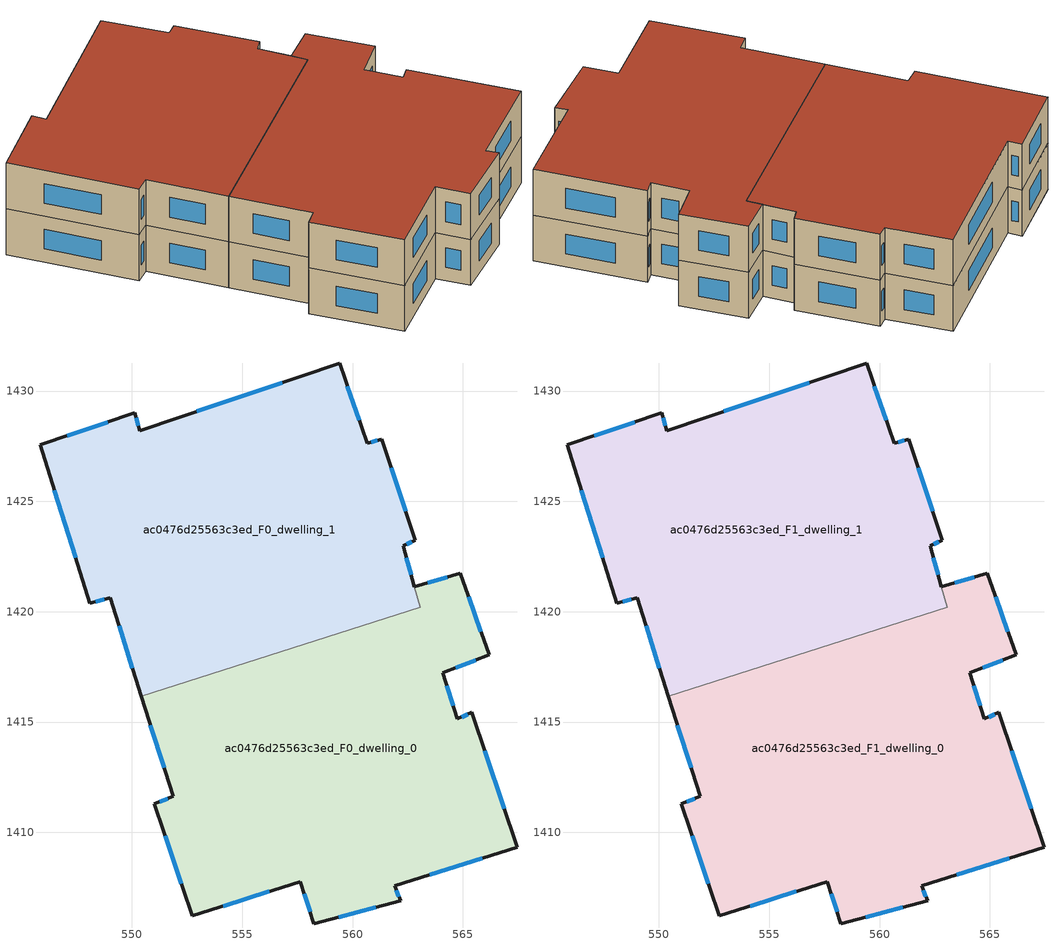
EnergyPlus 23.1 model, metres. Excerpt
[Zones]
ac0476d25563c3ed_F0_dwelling_0
 floor ground (EU_floor_Construction): 564.88,1421.73 566.18,1418.04 564.08,1417.23 564.75,1415.14 565.4,1415.44 567.45,1409.32 561.91,1407.59 562.17,1406.9 558.24,1405.87 557.63,1407.78 552.73,1406.21 551.02,1411.3 551.87,1411.63 550.43,1416.16 563.05,1420.21 562.8,1421.14 z0
 wall outside (EU_wall_Construction): 550.43,1416.16 551.87,1411.63 551.02,1411.3 552.73,1406.21 557.63,1407.78 558.24,1405.87 562.17,1406.9 561.91,1407.59 567.45,1409.32 565.4,1415.44 564.75,1415.14 564.08,1417.23 566.18,1418.04 564.88,1421.73 562.8,1421.14 z0:3
 wall to ac0476d25563c3ed_F0_dwelling_1 (EU_wall_Construction): 563.05,1420.21 550.43,1416.16 / 562.8,1421.14 563.06,1420.21 z0:3
 window (EU_Window_Construction): 564.68,1417.47 565.58,1417.81 / 564.56,1415.74 564.27,1416.64 / 565.22,1415.35 564.93,1415.23 / 566.86,1411.07 565.99,1413.69 / 563.49,1408.08 565.86,1408.83 / 562.1,1407.1 561.98,1407.39 / 559.37,1406.17 561.05,1406.61 / 557.81,1407.23 558.07,1406.42 / 554.13,1406.66 556.23,1407.33 / 551.51,1409.85 552.24,1407.67 / 551.62,1411.54 551.26,1411.4 / 550.84,1414.87 551.46,1412.93 / 564.28,1421.56 563.39,1421.31 / 565.81,1419.1 565.25,1420.68 z0.86:2.14
ac0476d25563c3ed_F0_dwelling_1
 floor ground (EU_floor_Construction): 559.41,1431.25 560.65,1427.64 561.31,1427.82 562.84,1423.25 562.29,1422.99 563.06,1420.21 550.43,1416.16 549.01,1420.63 548.1,1420.39 545.84,1427.56 550.14,1429.01 550.35,1428.2 z0
 wall outside (EU_wall_Construction): 562.8,1421.14 562.29,1422.99 562.84,1423.25 561.31,1427.82 560.66,1427.64 559.41,1431.25 550.35,1428.2 550.14,1429.01 545.84,1427.56 548.1,1420.39 549.01,1420.63 550.43,1416.16 z0:3
 window (EU_Window_Construction): 549.42,1419.35 550.02,1417.44 / 548.36,1420.46 548.75,1420.56 / 546.48,1425.51 547.45,1422.44 / 548.91,1428.6 547.07,1427.97 / 550.29,1428.43 550.2,1428.78 / 556.82,1430.38 552.94,1429.07 / 560.3,1428.67 559.77,1430.22 / 561.12,1427.77 560.84,1427.69 / 562.4,1424.55 561.75,1426.51 / 562.45,1423.06 562.68,1423.17 / 562.65,1421.67 562.43,1422.46 z0.86:2.14
ac0476d25563c3ed_F1_dwelling_0
 floor to ac0476d25563c3ed_F0_dwelling_0 (EU_floor_Construction): 564.88,1421.73 566.18,1418.04 564.08,1417.23 564.75,1415.14 565.4,1415.44 567.45,1409.32 561.91,1407.59 562.17,1406.9 558.24,1405.87 557.63,1407.78 552.73,1406.21 551.02,1411.3 551.87,1411.63 550.43,1416.16 563.05,1420.21 562.8,1421.14 z3
 wall outside (EU_wall_Construction): 550.43,1416.16 551.87,1411.63 551.02,1411.3 552.73,1406.21 557.63,1407.78 558.24,1405.87 562.17,1406.9 561.91,1407.59 567.45,1409.32 565.4,1415.44 564.75,1415.14 564.08,1417.23 566.18,1418.04 564.88,1421.73 562.8,1421.14 z3:6
 wall to ac0476d25563c3ed_F1_dwelling_1 (EU_wall_Construction): 563.05,1420.21 550.43,1416.16 / 562.8,1421.14 563.06,1420.21 z3:6
 window (EU_Window_Construction): 564.68,1417.47 565.58,1417.81 / 564.56,1415.74 564.27,1416.64 / 565.22,1415.35 564.93,1415.23 / 566.86,1411.07 565.99,1413.69 / 563.49,1408.08 565.86,1408.83 / 562.1,1407.1 561.98,1407.39 / 559.37,1406.17 561.05,1406.61 / 557.81,1407.23 558.07,1406.42 / 554.13,1406.66 556.23,1407.33 / 551.51,1409.85 552.24,1407.67 / 551.62,1411.54 551.26,1411.4 / 550.84,1414.87 551.46,1412.93 / 564.28,1421.56 563.39,1421.31 / 565.81,1419.1 565.25,1420.68 z3.86:5.14
 roof outside (EU_roof_Construction): 567.45,1409.32 565.4,1415.44 564.75,1415.14 564.08,1417.23 566.18,1418.04 564.88,1421.73 562.8,1421.14 563.06,1420.21 550.43,1416.16 551.87,1411.63 551.02,1411.3 552.73,1406.21 557.63,1407.78 558.24,1405.87 562.17,1406.9 561.91,1407.59 z6
ac0476d25563c3ed_F1_dwelling_1
 floor to ac0476d25563c3ed_F0_dwelling_1 (EU_floor_Construction): 559.41,1431.25 560.65,1427.64 561.31,1427.82 562.84,1423.25 562.29,1422.99 563.06,1420.21 550.43,1416.16 549.01,1420.63 548.1,1420.39 545.84,1427.56 550.14,1429.01 550.35,1428.2 z3
 wall outside (EU_wall_Construction): 562.8,1421.14 562.29,1422.99 562.84,1423.25 561.31,1427.82 560.66,1427.64 559.41,1431.25 550.35,1428.2 550.14,1429.01 545.84,1427.56 548.1,1420.39 549.01,1420.63 550.43,1416.16 z3:6
 window (EU_Window_Construction): 549.42,1419.35 550.02,1417.44 / 548.36,1420.46 548.75,1420.56 / 546.48,1425.51 547.45,1422.44 / 548.91,1428.6 547.07,1427.97 / 550.29,1428.43 550.2,1428.78 / 556.82,1430.38 552.94,1429.07 / 560.3,1428.67 559.77,1430.22 / 561.12,1427.77 560.84,1427.69 / 562.4,1424.55 561.75,1426.51 / 562.45,1423.06 562.68,1423.17 / 562.65,1421.67 562.43,1422.46 z3.86:5.14
 roof outside (EU_roof_Construction): 563.06,1420.21 562.29,1422.99 562.84,1423.25 561.31,1427.82 560.65,1427.64 559.41,1431.25 550.35,1428.2 550.14,1429.01 545.84,1427.56 548.1,1420.39 549.01,1420.63 550.43,1416.16 z6
[Building]
EU S2 Campaign: North Axis=0; Terrain=City; Solar Distribution=FullExterior
[Site:Location]
Helsinki-Vantaa.AP: Latitude=60.317; Longitude=24.963; Time Zone=2; Elevation=54.6
[SizingPeriod:WeatherFileDays]
AnnualSizingPeriod: Begin Month=1; Begin Day of Month=1; End Month=12; End Day of Month=31; Day of Week for Start Day=Monday; Use Weather File Daylight Saving Period=No; Use Weather File Rain and Snow Indicators=No
[MATERIAL]
EU_InternalMass_Material: Roughness=MediumRough; Thickness=0.1; Conductivity=1; Density=1800; Specific Heat=900; Thermal Absorptance=0.9; Solar Absorptance=0.7; Visible Absorptance=0.7
[MATERIAL:NOMASS] Roughness=MediumRough; Thermal Absorptance=0.9; Solar Absorptance=0.7; Visible Absorptance=0.7
Name | Thermal Resistance
EU_wall_NoMass | 1.10183
EU_roof_NoMass; EU_floor_NoMass | 1.70606
[WINDOWMATERIAL:SIMPLEGLAZINGSYSTEM]
EU_Window_SimpleGlazing: UFactor=3.11035; Solar Heat Gain Coefficient=0.8; Visible Transmittance=0.8
[CONSTRUCTION]
EU_wall_Construction: EU_wall_NoMass
EU_roof_Construction: EU_roof_NoMass
EU_floor_Construction: EU_floor_NoMass
EU_Window_Construction: EU_Window_SimpleGlazing
EU_InternalMass_Construction: EU_InternalMass_Material
[ZONE] Type=1; Multiplier=1; Ceiling Height=autocalculate; Floor Area=autocalculate; Part of Total Floor Area=Yes
Name | Volume
ac0476d25563c3ed_F0_dwelling_0; ac0476d25563c3ed_F1_dwelling_0 | 510.516
ac0476d25563c3ed_F0_dwelling_1; ac0476d25563c3ed_F1_dwelling_1 | 498.269
[INTERNALMASS] Construction=EU_InternalMass_Construction
Name | Zone or ZoneList | Surface Area
ac0476d25563c3ed_F0_dwelling_0_EU_InternalMass | ac0476d25563c3ed_F0_dwelling_0 | 170.174
ac0476d25563c3ed_F0_dwelling_1_EU_InternalMass | ac0476d25563c3ed_F0_dwelling_1 | 166.091
ac0476d25563c3ed_F1_dwelling_0_EU_InternalMass | ac0476d25563c3ed_F1_dwelling_0 | 170.174
ac0476d25563c3ed_F1_dwelling_1_EU_InternalMass | ac0476d25563c3ed_F1_dwelling_1 | 166.091
[OTHEREQUIPMENT] Fuel Type=Electricity; Design Level Calculation Method=Watts/Area; Power per Zone Floor Area=1; Fraction Latent=0; Fraction Radiant=0; Fraction Lost=0; Carbon Dioxide Generation Rate=0; EndUse Subcategory=EU_Step8_InternalGains
Name | Zone or ZoneList or Space or SpaceList | Schedule
EU_Step8_InternalGain_ac0476d25563c3ed_F0_dwelling_0_f000 | ac0476d25563c3ed_F0_dwelling_0 | EU_Step8_GainSchedule_ac0476d25563c3ed_F0_dwelling_0_f000
EU_Step8_InternalGain_ac0476d25563c3ed_F0_dwelling_1_f000 | ac0476d25563c3ed_F0_dwelling_1 | EU_Step8_GainSchedule_ac0476d25563c3ed_F0_dwelling_1_f000
EU_Step8_InternalGain_ac0476d25563c3ed_F1_dwelling_0_f000 | ac0476d25563c3ed_F1_dwelling_0 | EU_Step8_GainSchedule_ac0476d25563c3ed_F1_dwelling_0_f000
EU_Step8_InternalGain_ac0476d25563c3ed_F1_dwelling_1_f000 | ac0476d25563c3ed_F1_dwelling_1 | EU_Step8_GainSchedule_ac0476d25563c3ed_F1_dwelling_1_f000
[ZONEVENTILATION:DESIGNFLOWRATE] Schedule=EU_AlwaysOn; Design Flow Rate Calculation Method=AirChanges/Hour; Air Changes per Hour=0.756316; Ventilation Type=Natural; Fan Pressure Rise=0; Fan Total Efficiency=1; Constant Term Coefficient=1; Temperature Term Coefficient=0; Velocity Term Coefficient=0; Velocity Squared Term Coefficient=0; Minimum Indoor Temperature=-100; Maximum Indoor Temperature=100; Delta Temperature=-100; Minimum Outdoor Temperature=-100; Maximum Outdoor Temperature=100; Maximum Wind Speed=40
Name | Zone or ZoneList or Space or SpaceList
EU_ConstantAir_ac0476d25563c3ed_F0_dwelling_0 | ac0476d25563c3ed_F0_dwelling_0
EU_ConstantAir_ac0476d25563c3ed_F0_dwelling_1 | ac0476d25563c3ed_F0_dwelling_1
EU_ConstantAir_ac0476d25563c3ed_F1_dwelling_0 | ac0476d25563c3ed_F1_dwelling_0
EU_ConstantAir_ac0476d25563c3ed_F1_dwelling_1 | ac0476d25563c3ed_F1_dwelling_1
[HVACTEMPLATE:THERMOSTAT] Constant Heating Setpoint=20; Constant Cooling Setpoint=50
EU_HeatOnly_ac0476d25563c3ed_F0_dwelling_0; EU_HeatOnly_ac0476d25563c3ed_F0_dwelling_1; EU_HeatOnly_ac0476d25563c3ed_F1_dwelling_0; EU_HeatOnly_ac0476d25563c3ed_F1_dwelling_1
[HVACTEMPLATE:ZONE:IDEALLOADSAIRSYSTEM] System Availability Schedule=EU_AlwaysOn; Maximum Heating Supply Air Temperature=50; Minimum Cooling Supply Air Temperature=13; Maximum Heating Supply Air Humidity Ratio=0.0156; Minimum Cooling Supply Air Humidity Ratio=0.0077; Heating Limit=NoLimit; Cooling Limit=NoLimit; Heating Availability Schedule=EU_AlwaysOn; Cooling Availability Schedule=EU_CoolingOff; Dehumidification Control Type=ConstantSensibleHeatRatio; Cooling Sensible Heat Ratio=0.7; Dehumidification Setpoint=60; Humidification Control Type=None; Humidification Setpoint=30; Outdoor Air Method=None; Outdoor Air Flow Rate per Person=0.00944; Outdoor Air Flow Rate per Zone Floor Area=0; Outdoor Air Flow Rate per Zone=0; Demand Controlled Ventilation Type=None; Outdoor Air Economizer Type=NoEconomizer; Heat Recovery Type=None; Sensible Heat Recovery Effectiveness=0.7; Latent Heat Recovery Effectiveness=0.65
Name | Template Thermostat
ac0476d25563c3ed_F0_dwelling_0 | EU_HeatOnly_ac0476d25563c3ed_F0_dwelling_0
ac0476d25563c3ed_F0_dwelling_1 | EU_HeatOnly_ac0476d25563c3ed_F0_dwelling_1
ac0476d25563c3ed_F1_dwelling_0 | EU_HeatOnly_ac0476d25563c3ed_F1_dwelling_0
ac0476d25563c3ed_F1_dwelling_1 | EU_HeatOnly_ac0476d25563c3ed_F1_dwelling_1
[SIZING:ZONE] Zone Cooling Design Supply Air Temperature Input Method=SupplyAirTemperature; Zone Cooling Design Supply Air Temperature=13; Zone Heating Design Supply Air Temperature Input Method=SupplyAirTemperature; Zone Heating Design Supply Air Temperature=50; Zone Cooling Design Supply Air Humidity Ratio=0.008; Zone Heating Design Supply Air Humidity Ratio=0.008; Cooling Design Air Flow Method=DesignDay; Cooling Design Air Flow Rate=0; Cooling Minimum Air Flow per Zone Floor Area=0.000762; Cooling Minimum Air Flow=0; Cooling Minimum Air Flow Fraction=0.2; Heating Design Air Flow Method=DesignDay; Heating Design Air Flow Rate=0; Heating Maximum Air Flow per Zone Floor Area=0.002032; Heating Maximum Air Flow=0.141576; Heating Maximum Air Flow Fraction=0.3; Account for Dedicated Outdoor Air System=No; Dedicated Outdoor Air System Control Strategy=NeutralSupplyAir; Dedicated Outdoor Air Low Setpoint Temperature for Design=autosize; Dedicated Outdoor Air High Setpoint Temperature for Design=autosize; Zone Load Sizing Method=Sensible Load Only No Latent Load; Zone Latent Cooling Design Supply Air Humidity Ratio Input Method=HumidityRatioDifference; Zone Cooling Design Supply Air Humidity Ratio Difference=0.005; Zone Latent Heating Design Supply Air Humidity Ratio Input Method=HumidityRatioDifference; Zone Humidification Design Supply Air Humidity Ratio Difference=0.005
ac0476d25563c3ed_F0_dwelling_0; ac0476d25563c3ed_F0_dwelling_1; ac0476d25563c3ed_F1_dwelling_0; ac0476d25563c3ed_F1_dwelling_1
[SCHEDULE:CONSTANT]
Name | Hourly Value
EU_AlwaysOn | 1
EU_CoolingOff | 0
[SCHEDULE:FILE] Column Number=1; Rows to Skip at Top=0; Number of Hours of Data=8760; Column Separator=Comma; Interpolate to Timestep=No; Minutes per Item=60; Adjust Schedule for Daylight Savings=Yes
Name | File
EU_Step8_GainSchedule_ac0476d25563c3ed_F0_dwelling_0_f000 | ../../schedules/ac0476d25563c3ed/ac0476d25563c3ed_F0_dwelling_0_f000_gain.csv
EU_Step8_GainSchedule_ac0476d25563c3ed_F0_dwelling_1_f000 | ../../schedules/ac0476d25563c3ed/ac0476d25563c3ed_F0_dwelling_1_f000_gain.csv
EU_Step8_GainSchedule_ac0476d25563c3ed_F1_dwelling_0_f000 | ../../schedules/ac0476d25563c3ed/ac0476d25563c3ed_F1_dwelling_0_f000_gain.csv
EU_Step8_GainSchedule_ac0476d25563c3ed_F1_dwelling_1_f000 | ../../schedules/ac0476d25563c3ed/ac0476d25563c3ed_F1_dwelling_1_f000_gain.csv
